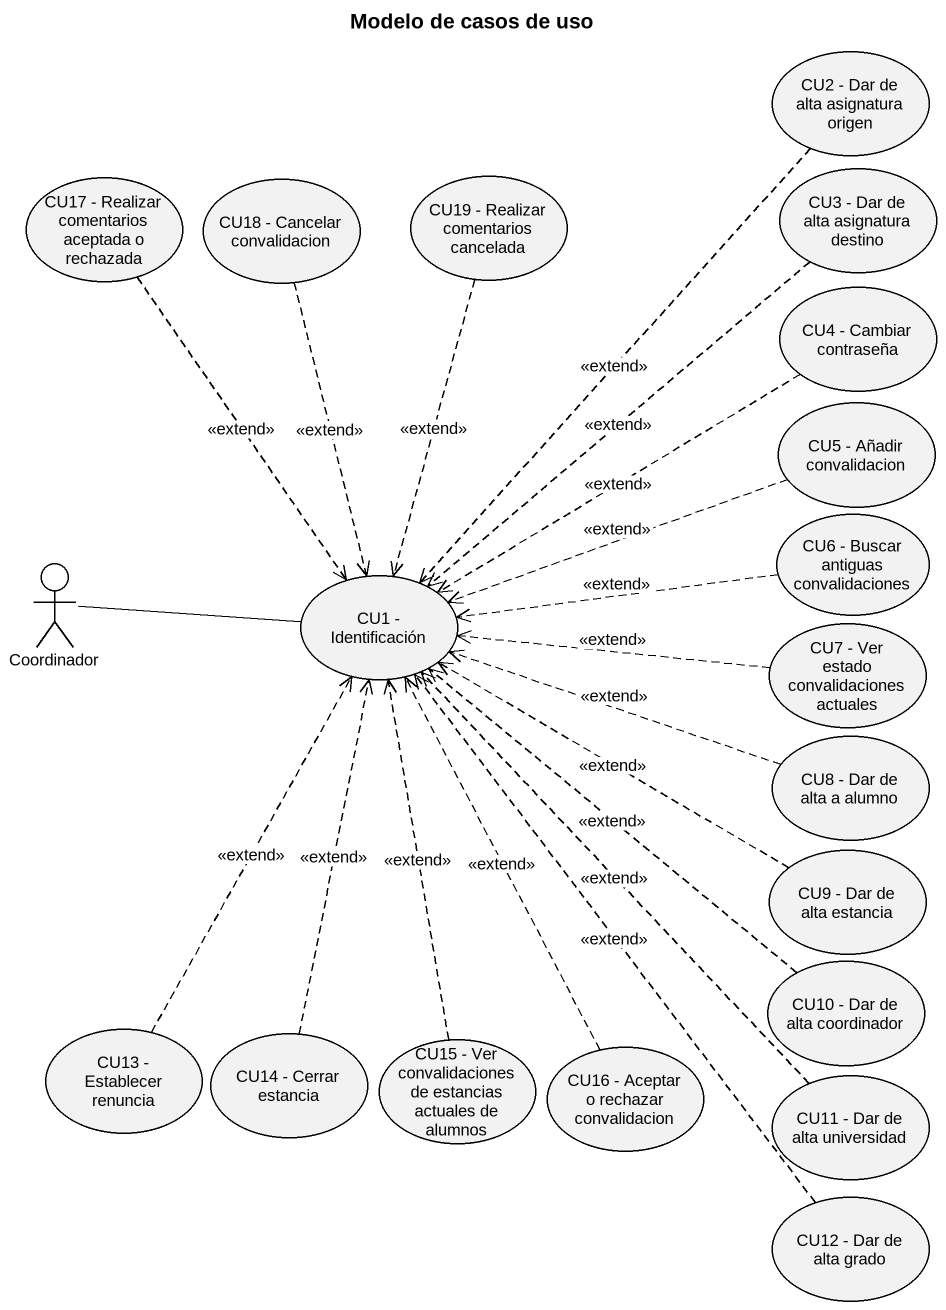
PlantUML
@startuml
title Modelo de casos de uso
usecase "CU2 - Dar de alta asignatura origen" as CU2_Dar_de_alta_asignatura
usecase "CU17 - Realizar comentarios aceptada o rechazada" as CU17_Realizar_comentarios
usecase "CU18 - Cancelar convalidacion" as CU18_Cancelar_convalidacion
usecase "CU19 - Realizar comentarios cancelada" as CU19_Realizar_comentarios
usecase "CU3 - Dar de alta asignatura destino" as CU3_Dar_de_alta_asignatura
usecase "CU4 - Cambiar contraseña" as CU4_Cambiar_contraseña
usecase "CU5 - Añadir convalidacion" as CU5_Añadir_convalidacion
usecase "CU6 - Buscar antiguas convalidaciones" as CU6_Buscar_antiguas
actor Coordinador
usecase "CU1 - Identificación" as CU1_Identificación
usecase "CU7 - Ver estado convalidaciones actuales" as CU7_Ver_estado
usecase "CU8 - Dar de alta a alumno" as CU8_Dar_de_alta_a_alumno
usecase "CU9 - Dar de alta estancia" as CU9_Dar_de_alta_estancia
usecase "CU10 - Dar de alta coordinador" as CU10_Dar_de_alta_coordinador
usecase "CU13 - Establecer renuncia" as CU13_Establecer_renuncia
usecase "CU14 - Cerrar estancia" as CU14_Cerrar_estancia
usecase "CU15 - Ver convalidaciones de estancias actuales de alumnos" as CU15_Ver_convalidaciones_de
usecase "CU16 - Aceptar o rechazar convalidacion" as CU16_Aceptar_o_rechazar
usecase "CU11 - Dar de alta universidad" as CU11_Dar_de_alta_universidad
usecase "CU12 - Dar de alta grado" as CU12_Dar_de_alta_grado
CU2_Dar_de_alta_asignatura ..> CU1_Identificación : <<extend>>
CU17_Realizar_comentarios ..> CU1_Identificación : <<extend>>
CU18_Cancelar_convalidacion ..> CU1_Identificación : <<extend>>
CU19_Realizar_comentarios ..> CU1_Identificación : <<extend>>
CU3_Dar_de_alta_asignatura ..> CU1_Identificación : <<extend>>
CU4_Cambiar_contraseña ..> CU1_Identificación : <<extend>>
CU5_Añadir_convalidacion .left.> CU1_Identificación : <<extend>>
CU6_Buscar_antiguas .left.> CU1_Identificación : <<extend>>
Coordinador -right- CU1_Identificación
CU7_Ver_estado .left.> CU1_Identificación : <<extend>>
CU8_Dar_de_alta_a_alumno .left.> CU1_Identificación : <<extend>>
CU9_Dar_de_alta_estancia .left.> CU1_Identificación : <<extend>>
CU10_Dar_de_alta_coordinador .up.> CU1_Identificación : <<extend>>
CU13_Establecer_renuncia .up.> CU1_Identificación : <<extend>>
CU14_Cerrar_estancia .up.> CU1_Identificación : <<extend>>
CU15_Ver_convalidaciones_de .up.> CU1_Identificación : <<extend>>
CU16_Aceptar_o_rechazar .up.> CU1_Identificación : <<extend>>
CU11_Dar_de_alta_universidad .up.> CU1_Identificación : <<extend>>
CU12_Dar_de_alta_grado .up.> CU1_Identificación : <<extend>>
@enduml
